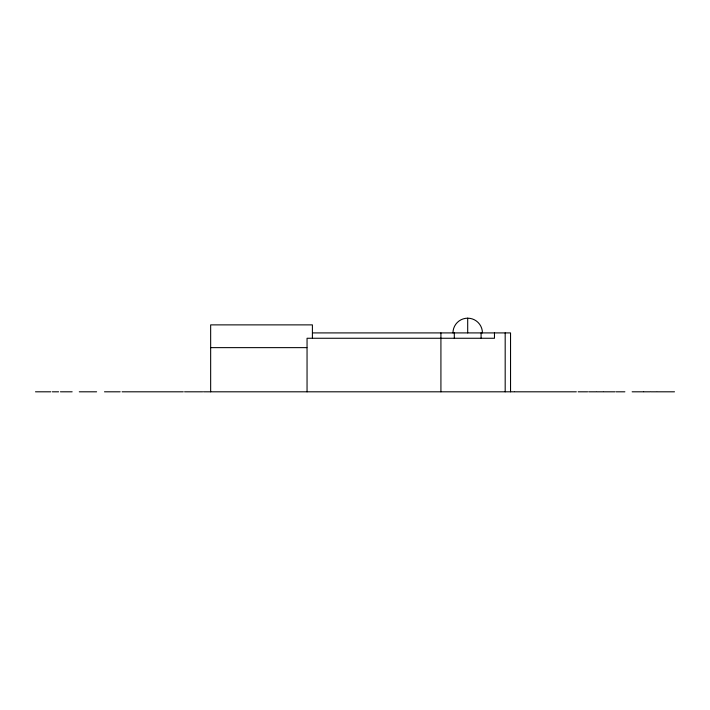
<?xml version="1.0" encoding="UTF-8"?>
<svg xmlns="http://www.w3.org/2000/svg" width="710" height="710" viewBox="0 0 710 710"><rect width="100%" height="100%" fill="white"/><g stroke="black" fill="none" stroke-linecap="round" stroke-linejoin="round"><path stroke-width="1.06" d="M312.577 332.91L510.543 332.91L510.543 391.813M210.657 347.634L306.871 347.634M35.5 391.805L50.792 391.805M52.327 391.805L58.619 391.805M60.448 391.805L72.154 391.805M79.28 391.805L96.613 391.805M104.494 391.805L120.194 391.805M122.076 391.805L183.304 391.805M184.556 391.805L202.687 391.805M203.53 391.805L514.359 391.805M514.839 391.805L576.342 391.805M578.135 391.805L587.631 391.805M588.679 391.805L595.992 391.805M596.613 391.805L602.905 391.805M603.438 391.805L614.94 391.805M615.987 391.805L624.88 391.805M632.14 391.805L643.597 391.805M643.97 391.805L650.271 391.805M650.963 391.805L656.67 391.805M657.283 391.805L674.5 391.805M505.183 332.91L505.183 391.813M494.471 332.91L494.471 338.262L307.048 338.262L307.048 391.813M481.087 332.91L481.087 338.262M482.427 332.91A14.724 14.724 0 0 0 467.695 318.186L467.695 332.91M454.311 332.91L454.311 338.262M440.919 332.91L440.919 391.813M312.4 337.88L312.4 324.878L210.657 324.878L210.657 391.813M452.971 332.91A14.724 14.724 0 0 1 467.695 318.186"/></g></svg>
